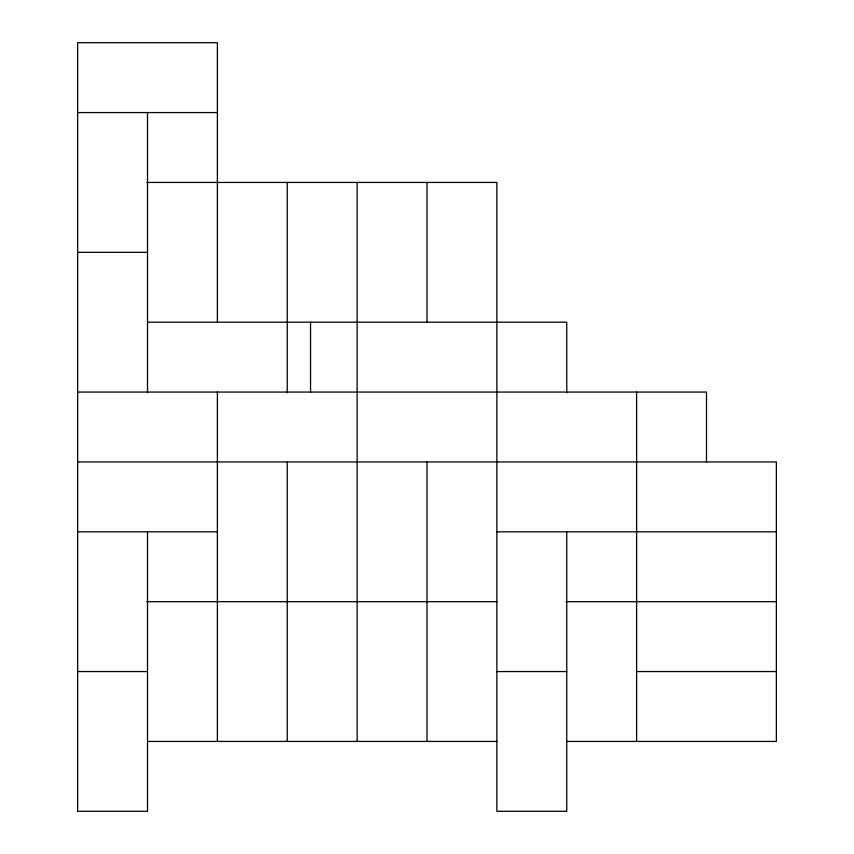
<?xml version="1.0" encoding="UTF-8"?>
<svg xmlns="http://www.w3.org/2000/svg" width="854" height="854" viewBox="0 0 854 854"><rect width="100%" height="100%" fill="white"/><g stroke="black" fill="none" stroke-linecap="round" stroke-linejoin="round"><path stroke-width="1.28" d="M77.639 112.568L217.386 112.568M146.845 182.446L496.868 182.446L496.868 811.3L566.746 811.3L566.746 531.807M77.639 252.314L147.507 252.314M147.507 322.193L566.746 322.193L566.746 392.733M77.639 392.061L706.493 392.061L706.493 461.939M77.639 461.939L776.361 461.939L776.361 741.432L566.746 741.432M77.639 531.807L217.386 531.807M496.868 531.807L776.361 531.807M146.845 601.686L496.868 601.686M566.085 601.686L776.361 601.686M77.639 671.554L147.507 671.554M496.868 671.554L566.746 671.554M636.614 671.554L776.361 671.554M147.507 741.432L496.868 741.432M636.614 392.061L636.614 741.432M427 182.446L427 322.193M427 461.939L427 741.432M357.132 182.446L357.132 741.432M310.546 322.193L310.546 392.061M287.254 182.446L287.254 392.733M287.254 461.939L287.254 741.432M217.386 322.193L217.386 42.7L77.639 42.7L77.639 811.3L147.507 811.3L147.507 531.807M217.386 392.061L217.386 741.432M147.507 112.568L147.507 392.733"/></g></svg>
